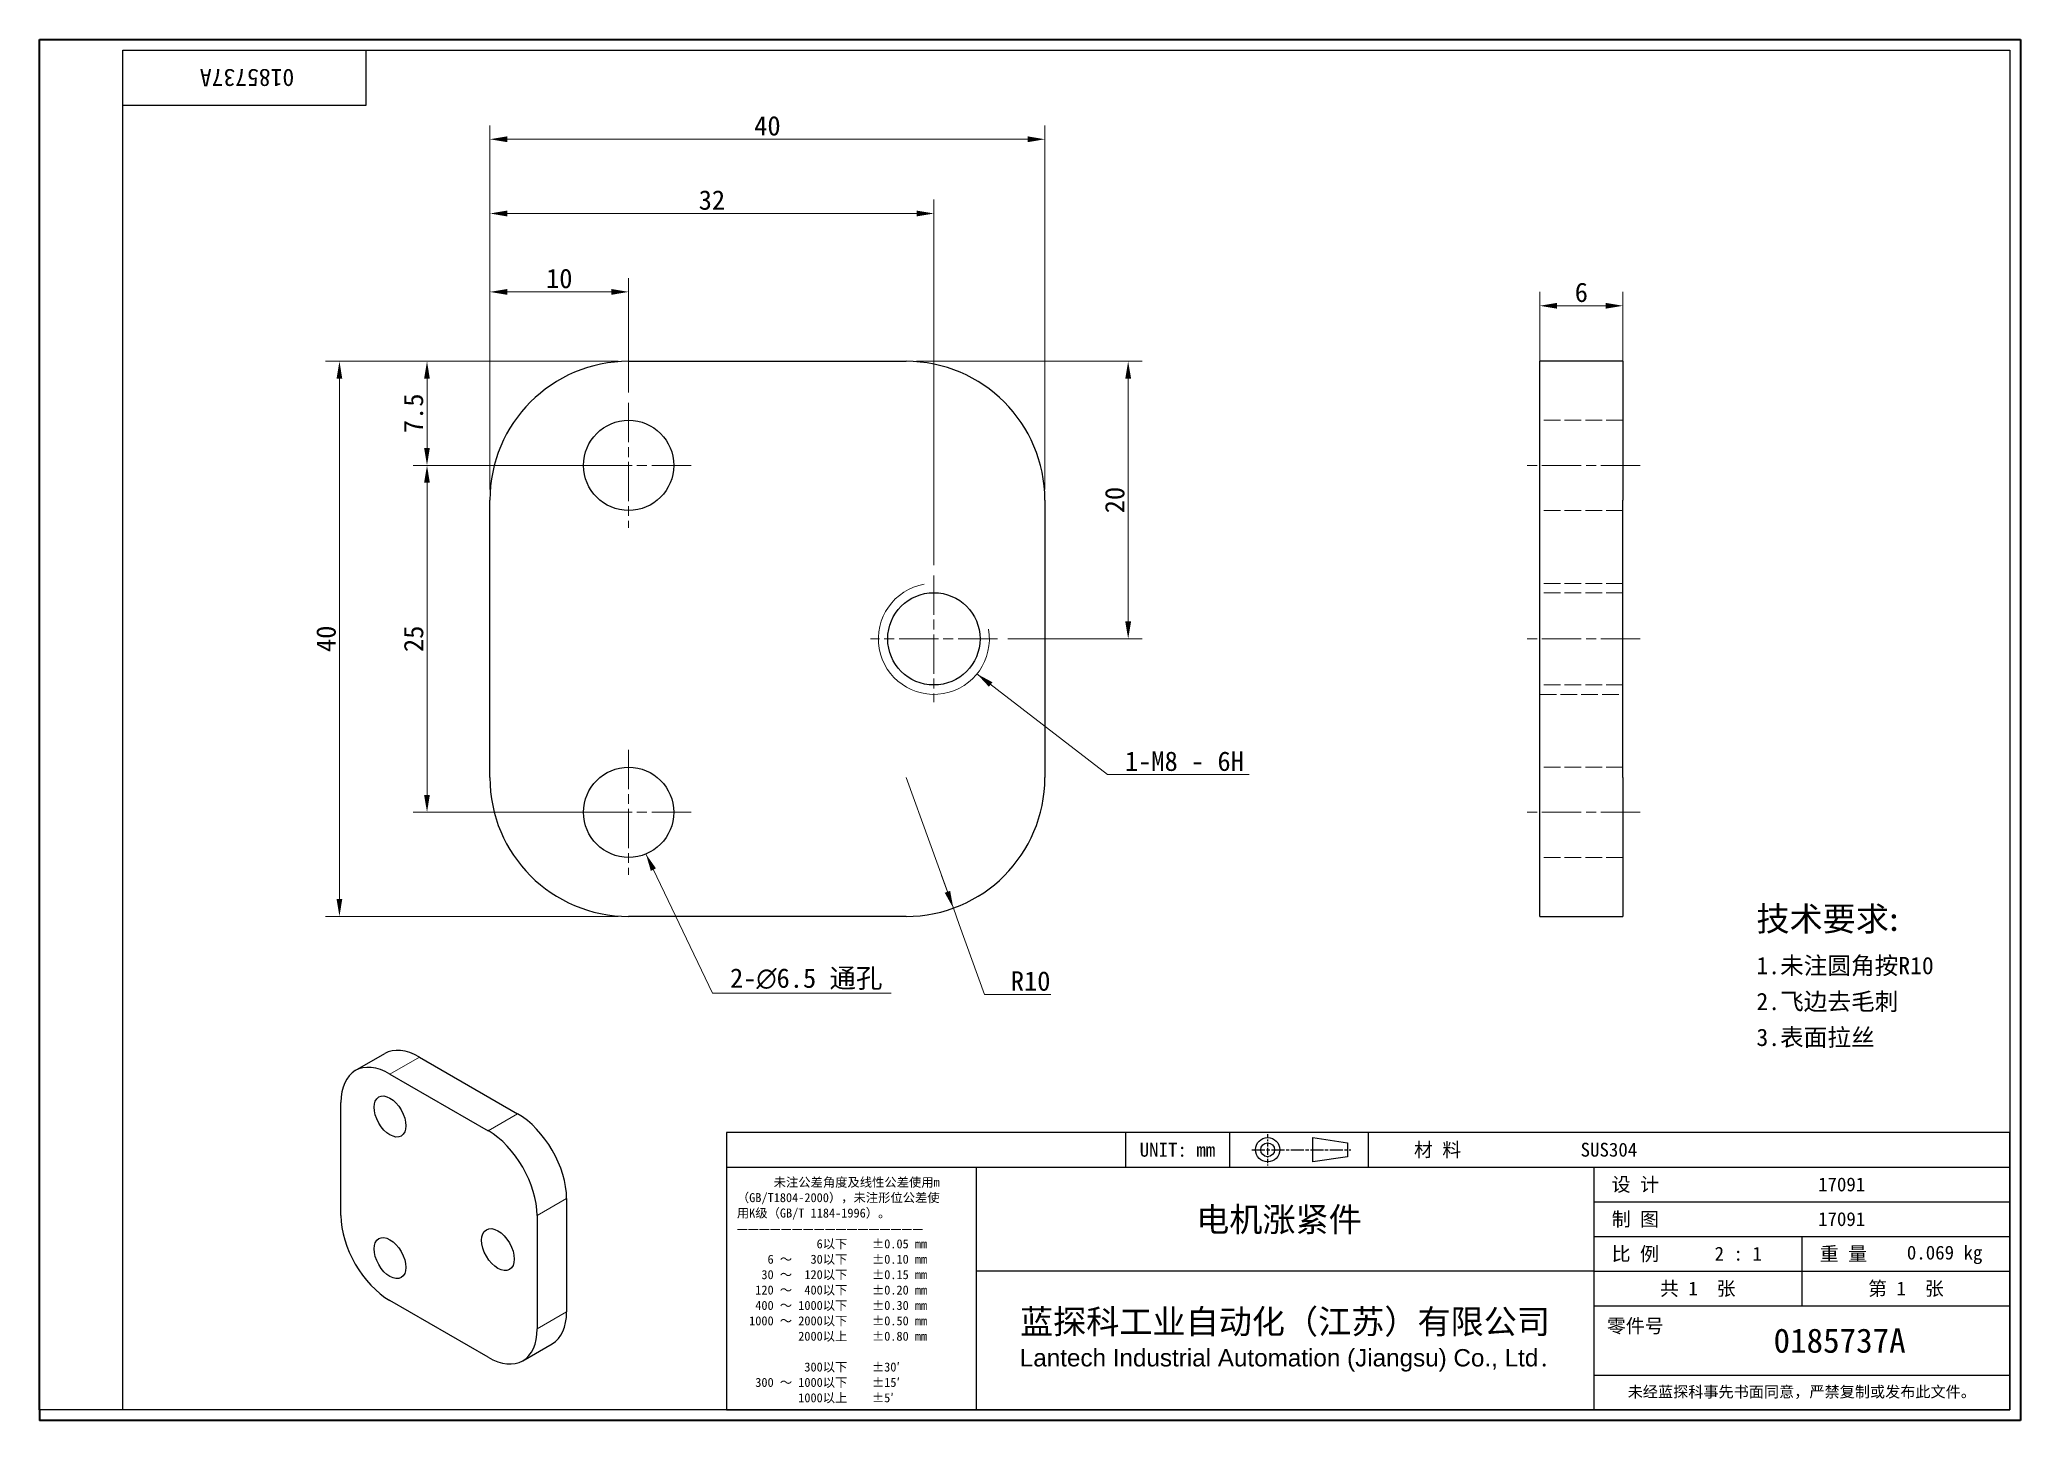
# Model space of a CAD drawing. Header units: millimetres. Extents: x 3 to 146, y 3 to 102.
import ezdxf
from ezdxf.enums import TextEntityAlignment as Align

# ---------------------------------------------------------------- set-up
doc = ezdxf.new("R2010")
doc.units = ezdxf.units.MM
doc.header["$LTSCALE"] = 0.5
doc.linetypes.add('CHAIN', pattern=[0.3543, 0.2362, -0.0295, 0.0591, -0.0295])
doc.linetypes.add('DASHED', pattern=[0.2067, 0.1654, -0.0413])
for name, color, linetype, lineweight in [('1', 7, 'Continuous', 18), ('可见 (ISO)', 7, 'Continuous', 25), ('可见窄的 (ISO)', 7, 'Continuous', 18), ('图框 (ISO)', 7, 'Continuous', 35), ('标题 (ISO)', 7, 'Continuous', 25)]:
    doc.layers.add(name, color=color, linetype=linetype, lineweight=lineweight)
for name, color, linetype, lineweight, true_color in [('中心标记 (ISO)', 1, 'CHAIN', 18, 0xff0000), ('中心线 (ISO)', 1, 'CHAIN', 18, 0xff0000), ('尺寸 (ISO)', 7, 'Continuous', 18, 0x008000), ('符号 (ISO)', 7, 'Continuous', 18, 0x008000), ('隐藏 (ISO)', 5, 'DASHED', 18, 0x0000ff)]:
    doc.layers.add(name, color=color, linetype=linetype, lineweight=lineweight, true_color=true_color)
doc.styles.add('文本样式164', font='SimSun.ttf')
doc.styles.add('文本样式165', font='SimSun.ttf')
doc.styles.add('文本样式74', font='SimSun.ttf')
doc.styles.add('最新国标', font='simfang.ttf')
doc.styles.add('注释文本 (ISO)', font='simfang.ttf')
doc.dimstyles.new('默认 (GB)', dxfattribs={"dimscale": 0.5, "dimtxt": 2.8, "dimasz": 2.5, "dimexe": 2, "dimexo": 1.5, "dimgap": 0.5, "dimtad": 1, "dimtoh": 1, "dimdsep": 46, "dimtxsty": '最新国标', "dimcen": 0.09, "dimdle": 10, "dimclrd": 256, "dimclre": 256, "dimclrt": 256, "dimaunit": 1, "dimadec": 3, "dimazin": 2, "dimtfac": 0.535714, "dimtdec": 3, "dimtmove": 0, "dimatfit": 3, "dimfxl": 0, "dimtolj": 1, "dimlwd": -1, "dimlwe": -1, "dimarcsym": 0})
doc.dimstyles.new('默认 (GB)$7', dxfattribs={"dimscale": 0.5, "dimtxt": 2.8, "dimasz": 2.5, "dimexe": 2, "dimexo": 1.5, "dimgap": 0.5, "dimtad": 1, "dimtoh": 1, "dimdsep": 46, "dimtxsty": '最新国标', "dimcen": 0.09, "dimdle": 10, "dimclrd": 256, "dimclre": 256, "dimclrt": 256, "dimaunit": 1, "dimadec": 3, "dimazin": 2, "dimtfac": 0.535714, "dimtdec": 3, "dimtmove": 0, "dimatfit": 3, "dimfxl": 0, "dimtolj": 1, "dimlwd": -1, "dimlwe": -1, "dimarcsym": 0})

# ---------------------------------------------------------------- blocks, each defined once
blk = doc.blocks.new('图框 最新国标')
at = {"layer": '图框 (ISO)'}
for p, q in [((6, 7), (6, 204.5)), ((6, 204.5), (291.5, 204.5)), ((291.5, 204.5), (291.5, 5.5)), ((6, 7), (6, 5.5)), ((6, 7), (6, 5.5)), ((291.5, 5.5), (6, 5.5))]:
    blk.add_line(p, q, dxfattribs=at)
at = {"layer": '图框 (ISO)', "color": 7, "linetype": 'Continuous', "lineweight": 25}
for p, q in [((18, 203), (290, 203)), ((18, 7), (18, 203)), ((18, 203), (290, 203)), ((53, 203), (53, 195)), ((290, 203), (290, 7)), ((290, 203), (290, 7)), ((53, 195), (18, 195)), ((290, 7), (6, 7)), ((290, 7), (18, 7))]:
    blk.add_line(p, q, dxfattribs=at)
at = {"layer": '图框 (ISO)', "style": '文本样式74'}
blk.add_attdef('零件代号_001', (42.7, 200.25), '', height=2.5, rotation=180, dxfattribs=at)
blk = doc.blocks.new('标题栏 最新国标')
at = {"layer": '标题 (ISO)'}
for p, q in [((381.98, -183.84), (196.98, -183.84)), ((196.98, -183.84), (196.98, -223.84)), ((254.48, -183.84), (254.48, -188.84)), ((269.48, -183.84), (269.48, -188.84)), ((281.48, -188.09), (281.48, -184.59)), ((281.48, -184.59), (286.48, -185.34)), ((286.48, -185.34), (286.48, -187.34)), ((289.48, -183.84), (289.48, -188.84)), ((381.98, -223.84), (381.98, -183.84)), ((383.48, -183.84), (383.48, -225.34)), ((286.48, -187.34), (281.48, -188.09)), ((196.98, -188.84), (381.98, -188.84)), ((232.98, -188.84), (232.98, -223.84)), ((321.98, -188.84), (321.98, -223.84)), ((321.98, -193.84), (381.98, -193.84)), ((321.98, -198.84), (381.98, -198.84)), ((351.98, -198.84), (351.98, -208.84)), ((321.98, -203.84), (232.98, -203.84)), ((321.98, -203.84), (381.98, -203.84)), ((321.98, -208.84), (381.98, -208.84)), ((321.98, -218.84), (381.98, -218.84)), ((196.98, -223.84), (381.98, -223.84)), ((383.48, -225.34), (196.98, -225.34))]:
    blk.add_line(p, q, dxfattribs=at)
at = {"layer": '标题 (ISO)', "linetype": 'CHAIN', "ltscale": 5.000333}
blk.add_line((274.98, -184.09), (274.98, -188.59), dxfattribs=at)
at = {"layer": '标题 (ISO)', "linetype": 'CHAIN', "ltscale": 15.834605}
blk.add_line((272.73, -186.34), (286.98, -186.34), dxfattribs=at)
at = {"layer": '标题 (ISO)'}
for radius in [1.75, 1]:
    blk.add_circle((274.98, -186.34), radius, dxfattribs=at)
at = {"layer": '1', "style": '文本样式164'}
for s, p in [('UNIT: mm', (261.98, -186.34)), ('材 料', (299.48, -186.34)), ('设 计', (327.98, -191.34)), ('制 图', (327.98, -196.34)), ('比 例', (327.98, -201.34)), ('重 量', (357.98, -201.34)), ('共 1  张', (336.98, -206.34)), ('第 1  张', (366.98, -206.34))]:
    blk.add_text(s, height=2, dxfattribs=at).set_placement(p, align=Align.MIDDLE_CENTER)
at = {"layer": '标题 (ISO)', "style": '注释文本 (ISO)'}
for s, insert, char_height, attachment_point, line_spacing_factor in [('\\fSimSun|b0|i0;{\\H1.3000;      未注公差角度及线性公差使用m\\P}\\fSimSun|b0|i0;{\\H1.3000;（GB/T1804-2000），未注形位公差使\\P}\\fSimSun|b0|i0;{\\H1.3000;用K级（GB/T 1184-1996）。\\P}\\fSimSun|b0|i0;{\\H1.3000;—————————————————\\P}\\fSimSun|b0|i0;{\\H1.3000;             6以下    ±0.05 mm\\P}\\fSimSun|b0|i0;{\\H1.3000;     6 ～   30以下    ±0.10 mm\\P}\\fSimSun|b0|i0;{\\H1.3000;    30 ～  120以下    ±0.15 mm\\P}\\fSimSun|b0|i0;{\\H1.3000;   120 ～  400以下    ±0.20 mm\\P}\\fSimSun|b0|i0;{\\H1.3000;   400 ～ 1000以下    ±0.30 mm\\P}\\fSimSun|b0|i0;{\\H1.3000;  1000 ～ 2000以下    ±0.50 mm\\P}\\fSimSun|b0|i0;{\\H1.3000;          2000以上    ±0.80 mm\\P}\\fSimSun|b0|i0;{\\H1.3000;\\P}\\fSimSun|b0|i0;{\\H1.3000;           300以下    ±30′\\P}\\fSimSun|b0|i0;{\\H1.3000;   300 ～ 1000以下    ±15′\\P}\\fSimSun|b0|i0;{\\H1.3000;          1000以上    ±5′}', (198.48, -206.63), 1.3, 4, 1.023913), ('{\\fMicrosoft YaHei|b0|i0|c134|p34;\\H1.75x;蓝探科工业自动化（江苏）有限公司\\P\\fArial|b0|i0|c0|p34;\\H0.71429x;Lantech Industrial Automation (Jiangsu) Co., Ltd\\fFangSong|b0|i0|c134|p49;.\\H1.15195x; }', (277.48, -213.84), 2, 5, 0.978695)]:
    blk.add_mtext(s, dxfattribs=dict(at, insert=insert, char_height=char_height, attachment_point=attachment_point, line_spacing_factor=line_spacing_factor))
at = {"layer": '标题 (ISO)', "attachment_point": 5, "style": '注释文本 (ISO)'}
for s, insert, char_height in [('\\fFangSong|b0|i0;零件号', (327.98, -211.84), 2), ('\\fSimSun|b0|i0;{\\H1.6000;未经蓝探科事先书面同意，严禁复制或发布此文件。}', (351.98, -221.34), 1.6)]:
    blk.add_mtext(s, dxfattribs=dict(at, insert=insert, char_height=char_height))
at = {"layer": '标题 (ISO)'}
for tag, p, height, style in [('材料_001', (320.09, -187.33), 2, '注释文本 (ISO)'), ('设计人_001', (354.32, -192.33), 2, '注释文本 (ISO)'), ('库存编号_001', (264.69, -198.14), 3.5, '文本样式165'), ('设计人_001', (354.32, -197.33), 2, '注释文本 (ISO)'), ('视图比例_001', (339.41, -202.33), 2, '注释文本 (ISO)'), ('质量\\P3;_001', (367.12, -202.16), 2, '注释文本 (ISO)'), ('零件代号_001', (347.9, -215.59), 3.5, '文本样式165')]:
    blk.add_attdef(tag, p, '', height=height, dxfattribs=dict(at, style=style))
blk = doc.blocks.new('*D5')
at = {"layer": 'Defpoints', "color": 0, "transparency": 16777216}
for p in [(45.45, 84.07), (45.45, 76.07), (35.45, 69.07)]:
    blk.add_point(p, dxfattribs=at)
at = {"layer": '尺寸 (ISO)', "color": 116, "true_color": 0x00803f, "transparency": 16777216}
for p, q in [((35.45, 69.82), (35.45, 85.07)), ((45.45, 76.82), (45.45, 85.07)), ((36.7, 84.07), (44.2, 84.07))]:
    blk.add_line(p, q, dxfattribs=at)
for points in [[(36.7, 84.28), (36.7, 83.86), (35.45, 84.07)], [(44.2, 84.28), (44.2, 83.86), (45.45, 84.07)]]:
    blk.add_solid(points, dxfattribs=at)
at = {"layer": '尺寸 (ISO)', "transparency": 16777216, "insert": (40.45, 85.03), "char_height": 1.4, "attachment_point": 5, "style": '最新国标'}
blk.add_mtext('\\A1;10', dxfattribs=at)
blk = doc.blocks.new('*D6')
at = {"layer": 'Defpoints', "color": 0, "transparency": 16777216}
for p in [(67.45, 89.72), (35.45, 69.07), (67.45, 63.64)]:
    blk.add_point(p, dxfattribs=at)
at = {"layer": '尺寸 (ISO)', "color": 116, "true_color": 0x00803f, "transparency": 16777216}
for p, q in [((35.45, 69.82), (35.45, 90.72)), ((67.45, 64.39), (67.45, 90.72)), ((36.7, 89.72), (66.2, 89.72))]:
    blk.add_line(p, q, dxfattribs=at)
for points in [[(36.7, 89.93), (36.7, 89.51), (35.45, 89.72)], [(66.2, 89.93), (66.2, 89.51), (67.45, 89.72)]]:
    blk.add_solid(points, dxfattribs=at)
at = {"layer": '尺寸 (ISO)', "transparency": 16777216, "insert": (51.45, 90.68), "char_height": 1.4, "attachment_point": 5, "style": '最新国标'}
blk.add_mtext('\\A1;32', dxfattribs=at)
blk = doc.blocks.new('*D7')
at = {"layer": 'Defpoints', "color": 0, "transparency": 16777216}
for p in [(75.45, 95.07), (35.45, 69.07), (75.45, 69.07)]:
    blk.add_point(p, dxfattribs=at)
at = {"layer": '尺寸 (ISO)', "color": 116, "true_color": 0x00803f, "transparency": 16777216}
for p, q in [((35.45, 69.82), (35.45, 96.07)), ((75.45, 69.82), (75.45, 96.07)), ((36.7, 95.07), (74.2, 95.07))]:
    blk.add_line(p, q, dxfattribs=at)
for points in [[(36.7, 95.28), (36.7, 94.86), (35.45, 95.07)], [(74.2, 95.28), (74.2, 94.86), (75.45, 95.07)]]:
    blk.add_solid(points, dxfattribs=at)
at = {"layer": '尺寸 (ISO)', "transparency": 16777216, "insert": (55.45, 96.03), "char_height": 1.4, "attachment_point": 5, "style": '最新国标'}
blk.add_mtext('\\A1;40', dxfattribs=at)
blk = doc.blocks.new('*D8')
at = {"layer": 'Defpoints', "color": 0, "transparency": 16777216}
for p in [(45.45, 79.07), (30.92, 71.57), (40.95, 71.57)]:
    blk.add_point(p, dxfattribs=at)
at = {"layer": '尺寸 (ISO)', "color": 116, "true_color": 0x00803f, "transparency": 16777216}
for p, q in [((44.7, 79.07), (29.92, 79.07)), ((30.92, 77.82), (30.92, 72.82)), ((40.2, 71.57), (29.92, 71.57))]:
    blk.add_line(p, q, dxfattribs=at)
for points in [[(30.71, 77.82), (31.12, 77.82), (30.92, 79.07)], [(30.71, 72.82), (31.12, 72.82), (30.92, 71.57)]]:
    blk.add_solid(points, dxfattribs=at)
at = {"layer": '尺寸 (ISO)', "transparency": 16777216, "insert": (29.95, 75.32), "char_height": 1.4, "attachment_point": 5, "rotation": 90, "style": '最新国标'}
blk.add_mtext('\\A1;7.5', dxfattribs=at)
blk = doc.blocks.new('*D9')
at = {"layer": 'Defpoints', "color": 0, "transparency": 16777216}
for p in [(45.45, 71.57), (30.92, 46.57), (45.45, 46.57)]:
    blk.add_point(p, dxfattribs=at)
at = {"layer": '尺寸 (ISO)', "color": 116, "true_color": 0x00803f, "transparency": 16777216}
for p, q in [((44.7, 71.57), (29.92, 71.57)), ((30.92, 70.32), (30.92, 47.82)), ((44.7, 46.57), (29.92, 46.57))]:
    blk.add_line(p, q, dxfattribs=at)
for points in [[(30.71, 70.32), (31.12, 70.32), (30.92, 71.57)], [(30.71, 47.82), (31.12, 47.82), (30.92, 46.57)]]:
    blk.add_solid(points, dxfattribs=at)
at = {"layer": '尺寸 (ISO)', "transparency": 16777216, "insert": (29.96, 59.07), "char_height": 1.4, "attachment_point": 5, "rotation": 90, "style": '最新国标'}
blk.add_mtext('\\A1;25', dxfattribs=at)
blk = doc.blocks.new('*D10')
at = {"layer": 'Defpoints', "color": 0, "transparency": 16777216}
for p in [(45.45, 79.07), (24.61, 39.07), (45.45, 39.07)]:
    blk.add_point(p, dxfattribs=at)
at = {"layer": '尺寸 (ISO)', "color": 116, "true_color": 0x00803f, "transparency": 16777216}
for p, q in [((44.7, 79.07), (23.61, 79.07)), ((24.61, 77.82), (24.61, 40.32)), ((44.7, 39.07), (23.61, 39.07))]:
    blk.add_line(p, q, dxfattribs=at)
for points in [[(24.4, 77.82), (24.81, 77.82), (24.61, 79.07)], [(24.4, 40.32), (24.81, 40.32), (24.61, 39.07)]]:
    blk.add_solid(points, dxfattribs=at)
at = {"layer": '尺寸 (ISO)', "transparency": 16777216, "insert": (23.65, 59.07), "char_height": 1.4, "attachment_point": 5, "rotation": 90, "style": '最新国标'}
blk.add_mtext('\\A1;40', dxfattribs=at)
blk = doc.blocks.new('*D11')
at = {"layer": 'Defpoints', "color": 0, "transparency": 16777216}
for p in [(117.11, 83.07), (111.11, 69.07), (117.11, 69.07)]:
    blk.add_point(p, dxfattribs=at)
at = {"layer": '尺寸 (ISO)', "color": 116, "true_color": 0x00803f, "transparency": 16777216}
for p, q in [((111.11, 69.82), (111.11, 84.07)), ((112.36, 83.07), (115.86, 83.07)), ((117.11, 69.82), (117.11, 84.07))]:
    blk.add_line(p, q, dxfattribs=at)
for points in [[(112.36, 83.28), (112.36, 82.86), (111.11, 83.07)], [(115.86, 83.28), (115.86, 82.86), (117.11, 83.07)]]:
    blk.add_solid(points, dxfattribs=at)
at = {"layer": '尺寸 (ISO)', "transparency": 16777216, "insert": (114.11, 84.03), "char_height": 1.4, "attachment_point": 5, "style": '最新国标'}
blk.add_mtext('\\A1;6', dxfattribs=at)
blk = doc.blocks.new('*D12')
at = {"layer": 'Defpoints', "color": 0, "transparency": 16777216}
for p in [(65.45, 49.07), (68.85, 39.66)]:
    blk.add_point(p, dxfattribs=at)
at = {"layer": '尺寸 (ISO)', "color": 116, "true_color": 0x00803f, "transparency": 16777216}
for p, q in [((65.45, 49.07), (68.85, 39.66)), ((68.42, 40.84), (68, 42.01)), ((68.85, 39.66), (69.27, 38.49)), ((71.09, 33.44), (69.27, 38.49)), ((75.87, 33.44), (71.09, 33.44))]:
    blk.add_line(p, q, dxfattribs=at)
blk.add_solid([(68.62, 40.91), (68.23, 40.77), (68.85, 39.66)], dxfattribs=at)
at = {"layer": '尺寸 (ISO)', "transparency": 16777216, "insert": (74.42, 34.4), "char_height": 1.4, "attachment_point": 5, "style": '最新国标'}
blk.add_mtext('\\A1;R10', dxfattribs=at)
blk = doc.blocks.new('*D13')
at = {"layer": 'Defpoints', "color": 0, "transparency": 16777216}
for p in [(65.45, 79.07), (72.02, 59.07), (81.45, 59.07)]:
    blk.add_point(p, dxfattribs=at)
at = {"layer": '尺寸 (ISO)', "color": 116, "true_color": 0x00803f, "transparency": 16777216}
for p, q in [((66.2, 79.07), (82.45, 79.07)), ((81.45, 77.82), (81.45, 60.32)), ((72.77, 59.07), (82.45, 59.07))]:
    blk.add_line(p, q, dxfattribs=at)
for points in [[(81.24, 77.82), (81.66, 77.82), (81.45, 79.07)], [(81.24, 60.32), (81.66, 60.32), (81.45, 59.07)]]:
    blk.add_solid(points, dxfattribs=at)
at = {"layer": '尺寸 (ISO)', "transparency": 16777216, "insert": (80.49, 69.07), "char_height": 1.4, "attachment_point": 5, "rotation": 90, "style": '最新国标'}
blk.add_mtext('\\A1;20', dxfattribs=at)

msp = doc.modelspace()

# ---------------------------------------------------------------- linework, layer by layer
at = {"layer": '中心标记 (ISO)', "ltscale": 23.990969}
for p, q in [((45.448, 76.068), (45.448, 67.068)), ((49.948, 71.568), (40.948, 71.568)), ((67.448, 63.641), (67.448, 54.494)), ((72.022, 59.068), (62.875, 59.068)), ((45.448, 51.068), (45.448, 42.068)), ((49.948, 46.568), (40.948, 46.568))]:
    msp.add_line(p, q, dxfattribs=at)
at = {"layer": '中心线 (ISO)', "ltscale": 23.990969}
for p, q in [((118.357, 71.568), (109.857, 71.568)), ((118.357, 59.068), (109.857, 59.068)), ((118.357, 46.568), (109.857, 46.568))]:
    msp.add_line(p, q, dxfattribs=at)
at = {"layer": '可见 (ISO)'}
for p, q in [((45.448, 79.068), (65.448, 79.068)), ((111.107, 69.068), (111.107, 79.068)), ((117.107, 79.068), (111.107, 79.068)), ((117.107, 79.068), (117.107, 69.068)), ((35.448, 49.068), (35.448, 69.068)), ((75.448, 69.068), (75.448, 49.068)), ((111.107, 49.068), (111.107, 69.068)), ((117.107, 49.068), (117.107, 69.068)), ((111.107, 39.068), (111.107, 49.068)), ((117.107, 49.068), (117.107, 39.068)), ((65.448, 39.068), (45.448, 39.068)), ((111.107, 39.068), (117.107, 39.068)), ((25.751, 27.957), (27.872, 29.182)), ((30.372, 28.934), (37.444, 24.852)), ((28.251, 27.71), (35.322, 23.627)), ((24.716, 17.503), (24.716, 25.668)), ((40.979, 18.728), (40.979, 10.563)), ((38.858, 17.503), (38.858, 9.338)), ((35.322, 7.297), (28.251, 11.38)), ((37.822, 7.05), (39.944, 8.274))]:
    msp.add_line(p, q, dxfattribs=at)
for centre, radius in [((45.448, 71.568), 3.25), ((67.448, 59.068), 3.324), ((45.448, 46.568), 3.25)]:
    msp.add_circle(centre, radius, dxfattribs=at)
for centre, start, end in [((45.448, 69.068), 90, 180), ((65.448, 69.068), 0, 90), ((45.448, 49.068), 180, 270), ((65.448, 49.068), 270, 0)]:
    msp.add_arc(centre, 10, start, end, dxfattribs=at)
for centre, major_axis, start_param, end_param in [((30.372, 24.852), (-2.5, 4.33), 5.4977871, 6.2831853), ((28.251, 23.627), (-2.5, 4.33), 5.4977871, 7.0685835), ((37.444, 20.769), (-2.5, 4.33), 3.9269908, 5.4977871), ((35.322, 19.545), (2.5, -4.33), 0.7853982, 2.3561945), ((28.251, 15.462), (-2.5, 4.33), 0.7853982, 2.3561945), ((37.444, 12.604), (2.5, -4.33), 0, 0.7853982), ((35.322, 11.38), (2.5, -4.33), 5.4977871, 7.0685835)]:
    msp.add_ellipse(centre, major_axis=major_axis, ratio=0.5773503, start_param=start_param, end_param=end_param, dxfattribs=at)
for centre, major_axis in [((28.251, 24.648), (0.812, -1.407)), ((28.251, 14.442), (0.812, -1.407)), ((36.029, 15.054), (0.831, -1.439))]:
    msp.add_ellipse(centre, major_axis=major_axis, ratio=0.5773503, dxfattribs=at)
at = {"layer": '可见窄的 (ISO)'}
for p, q in [((28.251, 27.71), (30.372, 28.934)), ((37.444, 24.852), (35.322, 23.627)), ((38.858, 17.503), (40.979, 18.728)), ((40.979, 10.563), (38.858, 9.338))]:
    msp.add_line(p, q, dxfattribs=at)
msp.add_arc((67.448, 59.068), 4, 100, 10, dxfattribs=at)
at = {"layer": '隐藏 (ISO)', "ltscale": 14.513788}
for p, q in [((117.107, 74.818), (111.107, 74.818)), ((117.107, 68.318), (111.107, 68.318)), ((117.107, 63.068), (111.107, 63.068)), ((117.107, 62.391), (111.107, 62.391)), ((117.107, 55.744), (111.107, 55.744)), ((111.107, 55.068), (117.107, 55.068)), ((117.107, 49.818), (111.107, 49.818)), ((117.107, 43.318), (111.107, 43.318))]:
    msp.add_line(p, q, dxfattribs=at)

# ---------------------------------------------------------------- block references
at = {"xscale": 0.5, "yscale": 0.5, "zscale": 0.5}
msp.add_blockref('图框 最新国标', (0, 0), dxfattribs=at).add_auto_attribs({'零件代号_001': '0185737A'})
ref = msp.add_blockref('标题栏 最新国标', (-45.991, 115.422), dxfattribs=dict(xscale=0.5, yscale=0.5, zscale=0.5))
ref.add_attrib('零件代号_001', '0185737A', (127.96, 7.625), dxfattribs={"layer": '标题 (ISO)', "height": 1.75, "style": '文本样式165'})
ref.add_attrib('库存编号_001', '电机涨紧件', (86.351, 16.351), dxfattribs={"layer": '标题 (ISO)', "height": 1.75, "style": '文本样式165'})
ref.add_attrib('质量\\P3;_001', '0.069 kg', (137.569, 14.341), dxfattribs={"layer": '标题 (ISO)', "height": 1, "style": '注释文本 (ISO)'})
ref.add_attrib('视图比例_001', '2 : 1', (123.714, 14.259), dxfattribs={"layer": '标题 (ISO)', "height": 1, "style": '注释文本 (ISO)'})
ref.add_attrib('设计人_001', '17091', (131.169, 19.256), dxfattribs={"layer": '标题 (ISO)', "height": 1, "style": '注释文本 (ISO)'})
ref.add_attrib('设计人_001', '17091', (131.169, 16.756), dxfattribs={"layer": '标题 (ISO)', "height": 1, "style": '注释文本 (ISO)'})
ref.add_attrib('材料_001', 'SUS304', (114.056, 21.756), dxfattribs={"layer": '标题 (ISO)', "height": 1, "style": '注释文本 (ISO)'})

# ---------------------------------------------------------------- texts
at = {"layer": '符号 (ISO)'}
for s, insert, char_height, width, attachment_point, line_spacing_factor, style in [('1-M8 - 6H', (81.216, 49.53), 1.4, 9.52589, 7, 0.49, '最新国标'), ('{\\H1.75x;技术要求\\fCalibri|b0|i0|c0|p34;:\\fFangSong|b0|i0|c134|p49;\\P\\H0.71429x;1.未注圆角按R10\\P2.飞边去毛刺\\P3.表面拉丝}', (126.728, 34.679), 1, 14.03509, 4, 1.240703, '注释文本 (ISO)'), ('2-\\fAIGDT|b0|i0;{\\H1.4000;n}\\fFangSong|b0|i0;{\\H1.4000;6.5 通孔}', (52.755, 33.768), 1.4, 12.16894, 7, 0.49, '最新国标')]:
    msp.add_mtext(s, dxfattribs=dict(at, insert=insert, char_height=char_height, width=width, attachment_point=attachment_point, line_spacing_factor=line_spacing_factor, style=style))

# ---------------------------------------------------------------- dimensions: what is measured, and where the dimension line sits
at = {"layer": '尺寸 (ISO)', "color": 116, "true_color": 0x00803f}
for base, p1, p2, picture, middle in [((75.448, 95.068), (35.448, 69.068), (75.448, 69.068), '*D7', (55.448, 95.068)), ((67.448, 89.717), (35.448, 69.068), (67.448, 63.641), '*D6', (51.448, 89.717)), ((45.448, 84.068), (35.448, 69.068), (45.448, 76.068), '*D5', (40.448, 84.068)), ((117.107, 83.068), (111.107, 69.068), (117.107, 69.068), '*D11', (114.107, 83.068))]:
    dim = msp.add_linear_dim(base=base, p1=p1, p2=p2, dimstyle='默认 (GB)', override={"dimgap": 0.5, "dimtoh": 0, "dimdec": 2, "dimtol": 0, "dimlim": 0, "dimtp": 0, "dimtm": 0, "dimtdec": 3, "dimtofl": 0, "dimatfit": 1}, dxfattribs=at)
    dim.commit()
    dim.dimension.update_dxf_attribs({"geometry": picture, "text_midpoint": middle, "dimtype": 160})
for base, p1, p2, angle, picture, middle in [((24.605, 39.068), (45.448, 79.068), (45.448, 39.068), 270, '*D10', (24.605, 59.068)), ((30.916, 71.568), (45.448, 79.068), (40.948, 71.568), 270, '*D8', (30.916, 75.318)), ((81.448, 59.068), (65.448, 79.068), (72.022, 59.068), 270, '*D13', (81.448, 69.068)), ((30.916, 46.568), (45.448, 71.568), (45.448, 46.568), 90, '*D9', (30.916, 59.068))]:
    dim = msp.add_linear_dim(base=base, p1=p1, p2=p2, angle=angle, dimstyle='默认 (GB)', override={"dimgap": 0.5, "dimtoh": 0, "dimdec": 2, "dimtol": 0, "dimlim": 0, "dimtp": 0, "dimtm": 0, "dimtdec": 3, "dimtofl": 0, "dimatfit": 1}, dxfattribs=at)
    dim.commit()
    dim.dimension.update_dxf_attribs({"geometry": picture, "text_midpoint": middle, "dimtype": 160})
dim = msp.add_radius_dim(center=(65.448, 49.068), mpoint=(68.847, 39.663), dimstyle='默认 (GB)', override={"dimgap": 0.5, "dimtih": 1, "dimdec": 2, "dimlfac": 1, "dimcen": 0, "dimtol": 0, "dimlim": 0, "dimtp": 0, "dimtm": 0, "dimtdec": 3}, dxfattribs=at)
dim.commit()
dim.dimension.update_dxf_attribs({"geometry": '*D12', "text_midpoint": (74.417, 33.441), "dimtype": 164})

# ---------------------------------------------------------------- leaders
at = {"layer": '符号 (ISO)', "annotation_type": 0, "has_hookline": 1, "hookline_direction": 0}
for points, text_width in [([(70.55, 56.542), (79.966, 49.297), (81.216, 49.297)], 8.944), ([(46.694, 43.566), (51.505, 33.534), (52.755, 33.534)], 11.604)]:
    msp.add_leader(points, dimstyle='默认 (GB)$7', override={"dimgap": 0, "dimtad": 1}, dxfattribs=dict(at, text_width=text_width))

doc.saveas('drawing.dxf')
